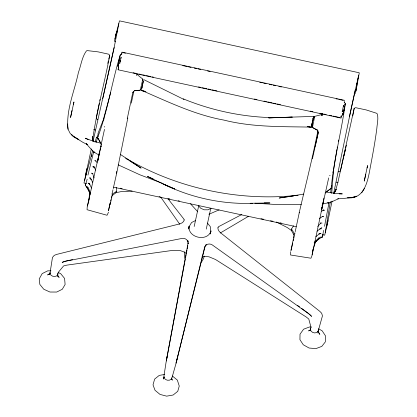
<?xml version="1.0" encoding="UTF-8"?>
<svg xmlns="http://www.w3.org/2000/svg" width="417" height="417" viewBox="0 0 417 417"><rect width="100%" height="100%" fill="white"/><g stroke="black" fill="none" stroke-linecap="round" stroke-linejoin="round"><path stroke-width="0.63" d="M86.309 143.604L87.471 144.59L82.962 142.364L73.251 136.328L73.882 136.823L71.255 134.357L73.251 136.328L78.865 139.622L73.882 136.823L70.192 133.45L68.039 129.207C65.839 109.911 74.575 91.214 78.391 72.553C81.028 65.412 81.888 57.103 86.444 50.884L87.361 50.619L98.177 51.88L108.764 54.215L109.749 55.346C104.531 83.259 96.697 110.74 92.798 138.877M318.406 329.211L317.916 333.016M98.74 156.307L98.777 154.514M118.871 23.571L114.138 47.538L102.79 98.584M322.169 113.794L320.605 114.863L314.726 116.348L314.481 117.719M122.066 53.736L120.242 54.987L118.074 65.485L118.001 66.475L118.694 67.825M118.48 69.576L118.496 69.175M87.252 206.514L87.044 209.72L107.07 215.261L108.472 212.274M344.249 102.806L344.327 101.712M313.125 119.007L313.459 116.911L313.073 118.751M218.07 227.187L217.919 228.818L218.685 230.69L220.254 232.55L319.797 311.343L321.679 313.261L322.456 315.867L318.088 331.437L316.659 332.584L314.647 332.933L312.594 332.396L311.046 331.119L310.42 329.435L310.936 327.032L308.778 319.021L306.156 316.956L215.495 259.494L208.964 256.799L204.638 256.465L201.859 256.987M330.702 192.821C333.199 162.776 341.08 133.529 345.323 103.734L344.171 101.837M331.416 187.165L331.609 185.336M322.581 236.793L321.476 237.544L322.581 236.793L323.535 230.398M332.954 172.628L333.084 171.423M88.55 202.891L89.686 192.623M353.965 109.645L354.189 108.284L355.555 107.664L366.162 109.916L376.535 113.242L377.255 113.862C378.662 118.616 377.119 123.75 376.817 128.608C375.144 141.457 372.803 154.207 370.353 166.93C368.034 179.55 365.078 199.597 347.559 197.814L354.023 197.137L356.65 196.167L353.246 197.324L354.023 197.137L342.696 198.617L337.676 198.779M309.565 314.246L311.603 316.378L308.564 313.667L212.175 244.852C210.022 243.465 206.853 243.737 205.341 245.936L206.17 244.623L204.622 247.291L175.865 364.031L171.95 377.865L171.069 379.35L169.349 380.205L167.248 380.2L165.335 379.334L164.121 377.844L163.928 376.129L166.128 361.925L184.486 263.476M322.93 234.573L322.435 236.33M323.879 198.018L323.326 202.302L321.674 209.501L323.071 201.891M136.567 75.519L136.807 73.705M321.815 207.739L321.022 212.957L312.109 254.818L313.49 247.724M331.703 193.384L333.579 169.969L334.575 163.469M355.237 91.818L355.175 92.928M89.775 192.998L87.575 188.656L85.355 185.414L85.933 183.245M312.948 120.054L313.459 116.911M358.448 76.233L358.63 75.107M312.875 120.138L311.838 125.632L313.376 117.875M330.347 201.844L325.239 232.608M334.669 162.88L336.936 149.463M340.908 116.916L341.075 115.936M184.804 251.899L184.361 254.438L184.82 258.55M188.765 229.053L189.209 226.509L191.58 222.516L195.63 220.51M337.155 148.212L337.369 146.956M338.349 141.316L338.568 140.06M188.646 228.631L189.089 226.129C187.447 237.867 207.692 242.261 211.044 230.882L210.246 233.963M118.074 65.485L118.355 64.135L118.032 66.141L119.069 60.163M357.551 81.273L357.755 80.158M357.958 79.037L358.161 77.922M314.726 116.348L312.416 127.456L317.446 130.203L312.416 127.456L312.792 125.481M353.512 112.09L353.851 110.255M367.122 167.926L367.559 165.549L364.26 181.108L365.808 174.139M167.67 353.725L166.331 360.96L188.088 242.949L188.161 243.726L187.858 240.656L188.067 242.194C187.598 239.567 184.825 238.003 182.292 238.378L66.048 261.146L62.154 262.356L64.885 261.25M184.705 262.272L185.315 259.02M185.539 257.795L186.144 254.558M186.373 253.322L186.978 250.101M187.207 248.845L187.806 245.644M357.223 83.056L355.951 90.953M118.058 69.592L118.579 66.965M327.845 202.714L328.945 203.11L324.53 226.322M342.378 110.813L342.201 111.756L343.519 105.365L343.259 106.564M341.033 116.379L342.623 115.123L342.962 114.19L345.323 103.734L344.708 104.792M99.251 103.494L96.483 116.932M99.83 100.539L100.059 99.366M352.766 115.817L353.387 112.71M313.099 118.657L313.579 116.416L268.788 117.849L292.281 117.099L286.526 117.385M290.946 250.435L293.323 239.212M99.804 152.215L97.594 160.967L99.074 153.737L100.721 148.431M332.083 201.093L326.615 227.265M333.616 193.592L350.348 112.527L358.443 76.175M108.43 210.872L109.984 203.428M141.556 88.753L143.375 81.06L142.411 85.589M142.166 86.772L141.394 90.598L145.934 91.636M312.823 119.981L311.223 127.383L307.23 126.565M343.989 110.364L344.426 108.154L344.181 107.341M72.011 110.51L70.546 117.5L73.965 101.962L73.382 104.307M91.323 148.947L83.984 183.047L86.314 183.543M116.671 173.3L127.816 117.959M294.741 233.947L294.981 232.795M295.22 231.649L299.354 212.258M127.237 118.772L132.794 92.532L133.377 91.599M110.432 202.021L108.618 210.309M110.677 200.864L110.922 199.707M131.319 103.124L133.831 91.287M349.477 116.703L355.253 89.796M85.501 175.046L86.887 168.536M117.25 32.093L117.438 31.218M293.568 238.06L294.079 233.155L291.509 228.98L293.558 225.832M356.671 83.947L356.858 83.072M116.322 32.703L115.493 36.222L119.481 20.85L359.287 72.787L355.956 91.146M118.324 68.169L118.59 66.939M294.366 235.673L294.616 234.521M49.534 274.605L49.993 272.504M114.138 47.538L93.168 140.863M97.594 160.967L104.49 129.364M120.873 58.401L121.133 57.202L120.148 61.685M111.292 197.986L112.726 193.879L116.786 191.137L116.228 187.426M110.197 204.507L111.938 196.501M163.907 376.952L163.448 379.058L163.912 377.432M171.538 379.418L171.882 377.844M206.259 229.115L210.762 208.437M310.123 330.629L310.582 328.528M194.181 226.499L198.69 205.821M293.281 240.64L294.246 236.246M142.437 80.46L142.786 79.11L138.053 75.326L137.073 73.705M113.236 188.583L113.507 187.384M317.952 130.511C312.495 158.137 305.572 185.414 299.182 212.832M322.414 113.904L321.888 115.65L322.299 113.815M312.401 158.877L318.244 132.695L318.098 131.605M321.674 209.501L328.685 177.918M111.944 194.358L112.971 189.777M113.638 186.785L116.578 173.67L116.593 171.45M321.888 115.65L322.289 113.841M315.179 146.414L318.244 132.695L317.347 129.942M345.271 150.031L345.511 148.947L343.884 155.833M100.388 149.364L100.648 148.212M143.636 80.366L143.797 79.647L184.006 99.486M144.814 91.287L141.431 90.322C168.312 101.889 194.822 114.837 223.919 120.091C252.572 127.347 282.059 126.523 311.306 127.117L312.369 122.4M292.75 243.012L291.05 250.424M115.655 35.476L114.42 41.325L115.691 41.601M100.69 148.322L100.403 149.296L100.659 148.16M109.749 55.346L108.774 59.084M345.802 147.686L346.381 145.168M85.615 176.224L86.194 173.743M120.404 60.543L119.7 63.566L119.924 62.639M344.249 108.931L342.727 114.805L343.259 112.845L342.962 114.19M107.763 63.4L108.342 60.934M85.355 185.414L87.163 179.206M345.13 150.615L340.543 170.423L339.845 171.455L338.239 171.867M89.056 199.112L87.414 206.154L96.734 164.381L98.626 157.923M341.528 116.51L341.085 118.089L118.084 69.795M100.403 149.296L100.539 148.728M328.033 220.76L324.707 235.183L322.377 234.672M87.956 175.083L93.58 152.132L94.742 152.231M89.207 198.497L89.514 197.262M177.845 355.925L176.078 363.071L205.013 246.614L204.622 247.291M117.109 31.051L114.983 38.765M142.786 79.11L140.279 90.176L134.561 90.593L140.279 90.187L140.482 89.462M91.453 156.672L91.922 154.853M110.651 92.652L103.223 120.08L97.943 133.503M204.21 256.106L203.553 258.597L201.442 262.152M210.116 233.676L210.773 231.18L210.257 226.561L207.4 223.059M97.948 160.17L98.605 157.715M92.725 150.381L84.568 180.483M141.843 87.7L142.129 86.647M354.189 108.284L338.01 181.817L336.378 187.916L334.074 193.488M95.019 142.124L96.588 137.167M103.479 120.534L104.026 118.704M100.633 142.906L97.672 137.615L96.082 142.64M121.034 54.747L121.946 52.172M120.242 54.987C111.881 81.925 107.94 110.156 98.011 136.614L98.198 136.072M312.448 251.383L315.659 241.563M184.21 219.853L183.673 221.401L182.203 222.787L180.008 223.835L56.769 254.38L54.267 255.345L52.479 257.398L49.977 273.37L50.806 275.006L52.495 276.158L54.585 276.518L56.524 275.997L57.786 274.72L58.317 272.322L63.603 265.921L66.85 265.129L173.154 250.32L180.212 250.57L184.288 252.056L186.144 253.359M96.807 137.798L98.282 133.748M312.114 255.214L310.973 258.222L290.451 254.975L290.409 251.68M322.06 205.873L323.243 203.126M361.701 192.81L364.5 188.26M335.221 191.403L336.295 189.266L334.053 193.472M115.978 192.727L116.786 191.137L116.015 192.717L112.006 195.693M315.174 242.486L316.222 240.927L315.205 242.433M314.877 243.017L316.586 240.614M333.673 193.41L334.95 191.94M119.783 58.74L119.226 59.381L118.709 61.57L119.111 62.102M132.794 92.532L134.754 90.395M317.707 226.452L320.975 222.913L320.621 223.022L322.06 223.079M319.646 229.084L321.872 227.588L321.246 228.777L319.646 229.084L317.045 231.242M218.049 227.317L218.753 226.587L241.813 214.505M314.152 242.486L319.047 237.596L321.272 236.96M322.586 236.741L319.214 238.821L315.419 241.87M315.872 236.679L319.219 233.932L321.043 233.541L318.916 233.864L320.772 233.619M317.144 240.192L319.453 238.352M325.088 193.019L331.301 188.213L326.412 191.804M319.448 218.623L322.602 216.329L322.252 216.486L323.55 216.741L322.325 216.454M164.246 376.999L163.162 377.703L164.272 377.51M50.41 273.13L47.601 274.944L49.884 273.813M329.55 175.771L330.102 175.416M310.675 329.581L308.58 330.91L309.8 330.452M321.528 211.247L323.383 210.137L323.019 210.236L324.41 210.262L323.165 209.975M220.249 233.004L248.668 216.204M211.138 208.25L207.994 209.814L204.158 209.803L200.66 208.229L198.44 205.503M338.5 198.753C333.543 200.942 328.523 203.772 322.92 203.36M208.912 214.291L219.066 209.881M117.229 192.456L121.185 191.591L132.163 191.106M65.521 261.115L72.516 259.629M164.553 374.471L159.242 375.404L154.629 379.1L153.018 384.87L155.03 390.291L160.024 394.425L166.649 396.15L173.144 395.014L177.757 391.313L179.258 386.048L177.355 380.122L172.362 375.993M287.991 196.767L279.155 198.028L303.795 194.087M289.252 196.584L293.672 195.954M298.082 195.281C238.618 201.646 177.079 188.421 125.533 158.095M285.244 117.448L268.788 117.849M301.309 204.512L277.362 204.585L254.876 203.22M339.136 193.884L342.326 193.884L336.264 193.478L326.61 192.117M50.942 270.826L47.736 270.841L42.185 273.599L39.229 278.89L39.85 284.436L43.769 289.242L49.941 292.025L56.712 292.041L62.263 289.283L65.109 284.488L64.599 278.447L60.674 273.641L58.307 272.546M264.237 202.87L269.903 202.959L250.153 203.287M250.732 203.282L252.619 203.314C221.745 204.393 190.72 197.674 163.063 183.918L174.593 188.927M269.768 117.584C240.056 116.499 210.715 110.14 183.219 98.834M311.525 327.105L309.544 326.959L303.612 329.201L300.026 334.179L299.938 339.688L303.258 344.76L309.101 348.028L315.893 348.622L321.825 346.381L325.302 341.909L325.5 335.893L322.179 330.827L318.562 328.789M93.58 152.132L94.789 152.273M307.829 126.591L311.306 127.117M93.637 129.687L95.498 130M94.68 167.139L92.824 166.769L94.117 167.076L93.861 166.784L95.79 170.188M92.814 173.415L91.552 173.159L92.887 173.701L92.61 173.451L94.127 178.028M354.127 93.241L355.399 93.517M122.108 52.167L344.703 100.372M122.921 52.651L125.47 53.199M182.75 65.605L187.207 66.574M188.479 66.845L191.022 67.398M194.207 68.086L196.751 68.638M198.023 68.914L200.572 69.467M207.572 70.984L210.116 71.536M259.76 82.285L262.309 82.837M263.58 83.113L266.124 83.666M269.309 84.354L271.853 84.906M273.13 85.183L275.673 85.73M278.853 86.423L281.402 86.976M336.138 98.829L337.41 99.105M338.682 99.382L343.139 100.346M133.091 72.74L135.629 73.293M138.809 73.981L141.347 74.528M142.619 74.805L145.158 75.357M146.43 75.633L150.876 76.592M152.148 76.869L153.42 77.145M198.518 86.913L201.062 87.466M202.334 87.742L206.78 88.706M208.047 88.977L210.59 89.53M211.862 89.806L216.944 90.906M254.422 99.027L256.961 99.574M263.951 101.091L266.489 101.639M267.761 101.915L272.207 102.879M273.479 103.155L276.018 103.703M277.289 103.979L280.464 104.667M310.321 111.136L312.865 111.683M319.849 113.2L322.393 113.747M323.665 114.023L326.203 114.576M329.378 115.264L331.922 115.811M333.193 116.088L340.178 117.604M120.221 188.208L122.134 188.62M159.059 196.621L160.337 196.892M168.614 198.685L169.886 198.961M178.163 200.754L179.435 201.03M260.933 218.68L263.476 219.233M270.482 220.749L273.031 221.302M280.031 222.819L281.308 223.095M113.502 187.165L296.174 226.681M336.165 182.125L337.989 182.61M100.32 143.104L90.958 140.352L85.261 138.209L88.159 139.533M327.783 202.735L328.945 203.11M162.812 183.485L139.976 174.832L118.193 164.856M174.582 188.927L162.995 183.913L147.462 176.443L153.232 178.956M94.732 160.519L96.014 161.071L95.722 160.832L96.958 162.609M98.996 154.863C93.533 152.831 90.062 147.941 86.319 143.75M86.486 186.112L88.253 187.614L90.692 194.087M291.175 230.293L287.313 227.567L276.362 222M88.341 183.282L89.931 184.272L88.123 183.094L89.629 184.21L91.542 188.093M120.284 154.347L141.087 168.124L129.254 160.571M126.565 158.856L128.175 159.888M91.255 179.618L89.926 178.679L89.848 177.34L90.989 178.846L92.73 182.662M297.535 305.364L299.625 306.917M301.72 308.45L309.039 313.86M97.854 119.804L96.562 118.767L96.353 117.537M171.611 379.418L172.466 380.127L171.538 378.699M190.48 203.746L197.434 211.429M57.911 275.955L59.12 277.435L57.624 275.095M167.905 198.633L183.824 219.024L184.168 219.978M86.663 186.925L87.252 187.723M160.764 197.163L179.737 224.231M318.119 331.744L319.823 334.351L317.947 331.312M104.229 126.497L104.584 127.049M293.672 234.557L291.556 230.737L291.509 228.98L291.582 230.757M97.672 137.615L101.331 144.558M87.544 188.124L89.415 191.81L89.212 191.372L89.89 194.843M92.751 139.481L93.304 141.353M89.822 194.197L89.514 192.404L89.827 194.275M68.039 129.207L67.372 123.906M57.843 273.093L57.515 276.335L57.39 275.194M92.803 140.076L92.908 141.259L92.631 136.495L92.725 138.887M101.169 145.903L100.909 147.055L101.175 145.893"/></g></svg>
